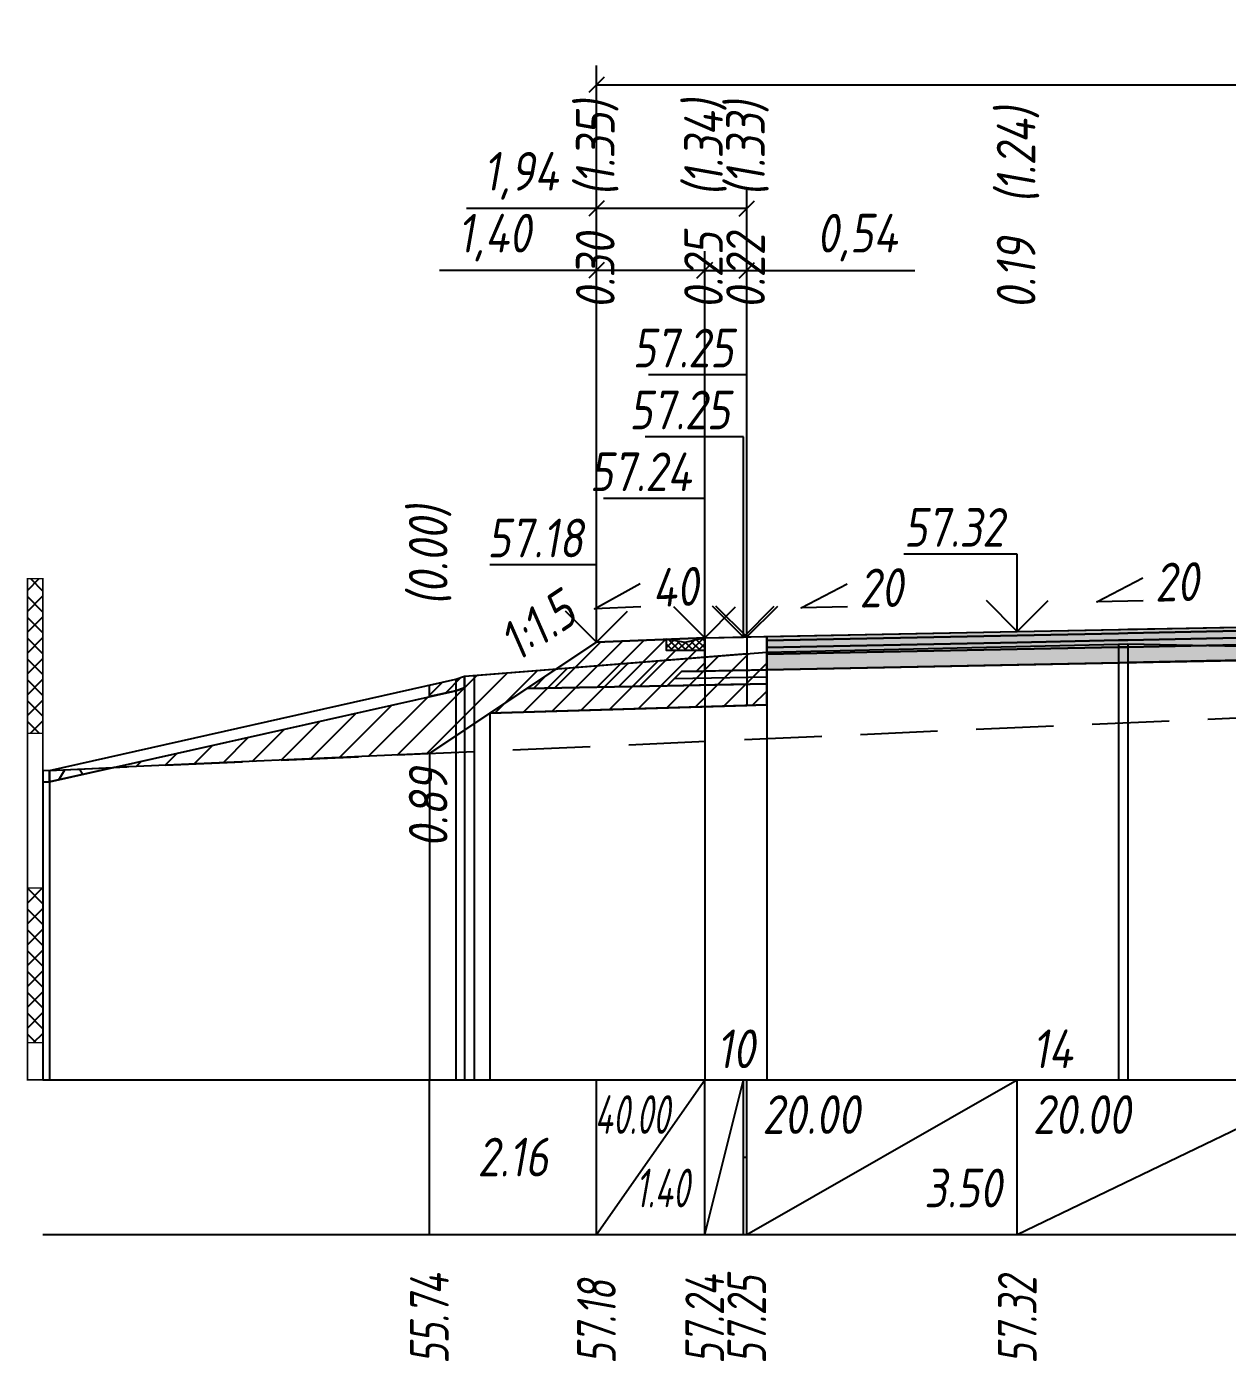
# Model space of a CAD drawing. Extents: x -717 to 1451, y -133302 to 233.
# Drawn here: x 78.9 to 156.6, y -67825.2 to -67738.9 of the extents above; entities that cross this region are included whole.
import ezdxf
from ezdxf.enums import TextEntityAlignment as Align

# ---------------------------------------------------------------- set-up
doc = ezdxf.new("R2010")
doc.units = 0
doc.linetypes.add('штриховая', pattern=[0.75, 0.5, -0.25])
for name, color, linetype in [('Интерполированный поперечник', 2, 'Continuous'), ('Код_514', 1, 'Continuous'), ('Контур_0', 7, 'Continuous'), ('Контур_2521', 7, 'Continuous'), ('Контур_2564', 7, 'Continuous'), ('Контур_2660', 7, 'Continuous'), ('Контур_2665', 7, 'Continuous'), ('Контур_400', 7, 'Continuous'), ('Контур_508', 7, 'Continuous'), ('Контур_512', 7, 'Continuous'), ('Контур_513', 7, 'Continuous'), ('Контур_818', 7, 'Continuous'), ('Красный поперечник', 1, 'Continuous'), ('Линейка абсолютных высот', 7, 'Continuous'), ('Объём_2501', 7, 'Continuous'), ('Объём_2564', 7, 'Continuous'), ('Объём_2650', 7, 'Continuous'), ('Объём_2660', 7, 'Continuous'), ('Объём_2661', 7, 'Continuous'), ('Объём_2665', 7, 'Continuous'), ('Объём_2666', 7, 'Continuous'), ('Объём_2667', 7, 'Continuous'), ('Объём_2668', 7, 'Continuous'), ('Объём_2669', 7, 'Continuous'), ('Объём_2675', 7, 'Continuous'), ('Объём_2753', 7, 'Continuous'), ('Откосы', 7, 'Continuous'), ('Отметки покрытия', 7, 'Continuous'), ('Рабочие отметки', 7, 'Continuous'), ('Рабочие отметки доп.', 7, 'Continuous'), ('Слои выравнивания', 7, 'Continuous'), ('Таблица', 7, 'Continuous'), ('Уклоны проезжей части', 7, 'Continuous'), ('Черный поперечник', 3, 'Continuous')]:
    doc.layers.add(name, color=color, linetype=linetype)
for name, color, linetype, true_color in [('Контур_2540', 2, 'Continuous', 0xffff00), ('Контур_2560', 2, 'Continuous', 0xffff00), ('Контур_2561', 7, 'Continuous', 0xff8040), ('Контур_2562', 3, 'Continuous', 0x00ff00), ('Контур_2563', 7, 'Continuous', 0xff8000), ('Контур_2570', 7, 'Continuous', 0x80ff00), ('Контур_2725', 7, 'Continuous', 0x323232), ('Контур_2736', 4, 'Continuous', 0x00ffff), ('Контур_2737', 4, 'Continuous', 0x00ffff), ('Контур_2738', 4, 'Continuous', 0x00ffff), ('Контур_2739', 4, 'Continuous', 0x00ffff), ('Контур_2741', 4, 'Continuous', 0x00ffff), ('Контур_2742', 4, 'Continuous', 0x00ffff), ('Контур_2743', 4, 'Continuous', 0x00ffff), ('Контур_2744', 7, 'Continuous', 0xa4ffff), ('Контур_2745', 7, 'Continuous', 0xa4ffff), ('Контур_2747', 4, 'Continuous', 0x00ffff), ('Контур_2748', 4, 'Continuous', 0x00ffff), ('Контур_2749', 4, 'Continuous', 0x00ffff), ('Контур_2750', 4, 'Continuous', 0x00ffff), ('Контур_2751', 4, 'Continuous', 0x00ffff), ('Контур_2752', 4, 'Continuous', 0x00ffff), ('Контур_2760', 7, 'Continuous', 0x323232), ('Контур_2761', 7, 'Continuous', 0x323232), ('Контур_2762', 7, 'Continuous', 0x323232), ('Контур_2763', 7, 'Continuous', 0x323232), ('Контур_402', 7, 'Continuous', 0xff6464), ('Контур_703', 4, 'Continuous', 0x00ffff), ('Контур_705', 4, 'Continuous', 0x00ffff), ('Контур_707', 4, 'Continuous', 0x00ffff), ('Контур_720', 131, 'Continuous', 0xaaffff), ('Объём_2500', 7, 'Continuous', 0xc0c0c0), ('Объём_2520', 7, 'Continuous', 0x80ffff), ('Объём_2540', 2, 'Continuous', 0xffff00), ('Объём_2560', 2, 'Continuous', 0xffff00), ('Объём_2561', 7, 'Continuous', 0xff8040), ('Объём_2562', 3, 'Continuous', 0x00ff00), ('Объём_2563', 7, 'Continuous', 0xff8000), ('Объём_2570', 7, 'Continuous', 0x80ff00), ('Объём_2600', 7, 'Continuous', 0x808000), ('Объём_2746', 2, 'Continuous', 0xffff00)]:
    doc.layers.add(name, color=color, linetype=linetype, true_color=true_color)
doc.styles.get("Standard").update_dxf_attribs({"font": 'txt', "height": 2.5})
doc.styles.add('М', font='romand.shx', dxfattribs={"width": 0.8, "oblique": 10, "height": 2.5})
doc.dimstyles.new('ISO-25', dxfattribs={"dimtxt": 2.5, "dimasz": 2.5, "dimexe": 1.25, "dimexo": 0.625, "dimtad": 1, "dimtxsty": 'Standard', "dimcen": 2.5, "dimadec": 0, "dimazin": 0, "dimtfac": 1, "dimtmove": 0, "dimatfit": 3, "dimfxl": 1, "dimarcsym": 0})
pattern_1 = [(45.0000013, (0, 0), (-0.67351924, 0.673519211), []), (135.0000003, (0, 0), (-0.673519222, -0.67351923), [])]

# ---------------------------------------------------------------- blocks, each defined once
blk = doc.blocks.new('_Oblique')
at = {"color": 0, "linetype": 'ByBlock', "lineweight": -2}
blk.add_line((-0.5, -0.5), (0.5, 0.5), dxfattribs=at)
blk = doc.blocks.new('*D1636')
at = {"color": 0, "lineweight": -2, "transparency": 16777216}
for p, q in [((115.808, -67778.143), (115.808, -67753.418)), ((122.808, -67777.863), (122.808, -67753.418)), ((115.808, -67754.668), (105.663, -67754.668)), ((122.808, -67754.668), (115.808, -67754.668))]:
    blk.add_line(p, q, dxfattribs=at)
at = {"layer": 'Defpoints', "color": 0, "transparency": 16777216}
for p in [(122.808, -67754.668), (115.808, -67778.768), (122.808, -67778.488)]:
    blk.add_point(p, dxfattribs=at)
at = {"color": 0, "lineweight": -2, "transparency": 16777216, "rotation": 180}
blk.add_blockref('_Oblique', (115.808, -67754.668), dxfattribs=at)
at = {"color": 0, "lineweight": -2, "transparency": 16777216}
blk.add_blockref('_Oblique', (122.808, -67754.668), dxfattribs=at)
at = {"color": 0, "transparency": 16777216, "insert": (109.203, -67752.555), "char_height": 2.5, "width": 8.75, "attachment_point": 5, "style": 'М'}
blk.add_mtext('1,40', dxfattribs=at)
blk = doc.blocks.new('*D1638')
at = {"color": 0, "lineweight": -2, "transparency": 16777216}
for p, q in [((122.808, -67777.863), (122.808, -67753.418)), ((125.528, -67777.808), (125.528, -67753.418)), ((122.808, -67754.668), (125.528, -67754.668)), ((125.528, -67754.668), (136.41, -67754.668))]:
    blk.add_line(p, q, dxfattribs=at)
at = {"layer": 'Defpoints', "color": 0, "transparency": 16777216}
for p in [(125.528, -67754.668), (122.808, -67778.488), (125.528, -67778.433)]:
    blk.add_point(p, dxfattribs=at)
at = {"color": 0, "lineweight": -2, "transparency": 16777216, "rotation": 180}
blk.add_blockref('_Oblique', (122.808, -67754.668), dxfattribs=at)
at = {"color": 0, "lineweight": -2, "transparency": 16777216}
blk.add_blockref('_Oblique', (125.528, -67754.668), dxfattribs=at)
at = {"color": 0, "transparency": 16777216, "insert": (132.669, -67752.555), "char_height": 2.5, "width": 9.58333, "attachment_point": 5, "style": 'М'}
blk.add_mtext('0,54', dxfattribs=at)
blk = doc.blocks.new('*D1641')
at = {"color": 0, "lineweight": -2, "transparency": 16777216}
for p, q in [((115.808, -67778.143), (115.808, -67749.418)), ((125.528, -67777.808), (125.528, -67749.418)), ((115.808, -67750.668), (107.406, -67750.668)), ((125.528, -67750.668), (115.808, -67750.668))]:
    blk.add_line(p, q, dxfattribs=at)
at = {"layer": 'Defpoints', "color": 0, "transparency": 16777216}
for p in [(125.528, -67750.668), (115.808, -67778.768), (125.528, -67778.433)]:
    blk.add_point(p, dxfattribs=at)
at = {"color": 0, "lineweight": -2, "transparency": 16777216, "rotation": 180}
blk.add_blockref('_Oblique', (115.808, -67750.668), dxfattribs=at)
at = {"color": 0, "lineweight": -2, "transparency": 16777216}
blk.add_blockref('_Oblique', (125.528, -67750.668), dxfattribs=at)
at = {"color": 0, "transparency": 16777216, "insert": (110.926, -67748.555), "char_height": 2.5, "width": 9.16667, "attachment_point": 5, "style": 'М'}
blk.add_mtext('1,94', dxfattribs=at)
blk = doc.blocks.new('*D1642')
at = {"color": 0, "lineweight": -2, "transparency": 16777216}
for p, q in [((115.808, -67778.143), (115.808, -67741.418)), ((229.028, -67778.488), (229.028, -67741.418)), ((115.808, -67742.668), (229.028, -67742.668))]:
    blk.add_line(p, q, dxfattribs=at)
at = {"layer": 'Defpoints', "color": 0, "transparency": 16777216}
for p in [(229.028, -67742.668), (115.808, -67778.768), (229.028, -67779.113)]:
    blk.add_point(p, dxfattribs=at)
at = {"color": 0, "lineweight": -2, "transparency": 16777216, "rotation": 180}
blk.add_blockref('_Oblique', (115.808, -67742.668), dxfattribs=at)
at = {"color": 0, "lineweight": -2, "transparency": 16777216}
blk.add_blockref('_Oblique', (229.028, -67742.668), dxfattribs=at)
at = {"color": 0, "transparency": 16777216, "insert": (172.418, -67740.555), "char_height": 2.5, "width": 12.5, "attachment_point": 5, "style": 'М'}
blk.add_mtext('22,64', dxfattribs=at)

msp = doc.modelspace()

# ---------------------------------------------------------------- hatches: boundary and pattern name
h = msp.add_hatch()
h.set_pattern_fill('ANSI37', color=256, scale=0.1)
h.set_pattern_definition([(45, (121.55807, -67778.72516), (-0.22451, 0.22451), []), (135, (121.55807, -67778.72516), (-0.22451, -0.22451), [])])
h.paths.add_polyline_path([(120.308, -67778.525), (120.308, -67779.228), (122.808, -67779.228), (122.808, -67778.425), (121.551, -67778.725)])
at = {"layer": 'Линейка абсолютных высот'}
h = msp.add_hatch(dxfattribs=at)
h.set_pattern_fill('ANSI37', scale=0.3, style=0)
h.set_pattern_definition(pattern_1)
h.paths.add_polyline_path([(80, -67784.603), (80, -67774.603), (79, -67774.603), (79, -67784.603)])
h = msp.add_hatch(dxfattribs=at)
h.set_pattern_fill('ANSI37', scale=0.3, style=0)
h.set_pattern_definition(pattern_1)
h.paths.add_polyline_path([(80, -67804.603), (80, -67794.603), (79, -67794.603), (79, -67804.603)])
at = {"layer": 'Объём_2563'}
h = msp.add_hatch(dxfattribs=at)
h.set_pattern_fill('ANSI31', color=256, scale=0.3)
h.paths.add_polyline_path([(115.808, -67778.705), (120.308, -67778.525), (120.308, -67779.228), (122.808, -67779.228), (122.808, -67780.575), (121.308, -67780.605), (120.39, -67781.524), (111.308, -67781.705)])
at = {"layer": 'Объём_2570'}
h = msp.add_hatch(dxfattribs=at)
h.set_pattern_fill('ANSI31', color=256, scale=0.2)
h.paths.add_polyline_path([(107.277, -67781.66), (106.704, -67781.848), (105, -67782.231), (105, -67781.481), (106.704, -67781.098), (107.277, -67780.91)])
at = {"layer": 'Объём_2600'}
h = msp.add_hatch(dxfattribs=at)
h.set_pattern_fill('ANSI31', color=6, scale=0.4)
h.paths.add_polyline_path([(108.913, -67783.302), (105, -67785.911), (84.593, -67786.816), (106.704, -67781.848), (107.277, -67781.66), (107.277, -67780.91), (126.827, -67779.348), (126.827, -67782.764)])
h = msp.add_hatch(dxfattribs=at)
h.set_pattern_fill('HONEY', color=5, scale=0.3)
h.paths.add_polyline_path([(80.433, -67787.75), (80.433, -67787), (84.593, -67786.816)])
at = {"layer": 'Слои выравнивания'}
for color, points in [(2, [(126.827, -67778.345), (143.028, -67778.021), (149.584, -67777.89), (150.169, -67777.878), (155.267, -67777.776), (163.778, -67777.606), (163.778, -67777.856), (155.267, -67778.026), (150.169, -67778.128), (149.584, -67778.14), (143.028, -67778.271), (126.827, -67778.595)]), (3, [(126.827, -67778.595), (143.028, -67778.271), (149.584, -67778.14), (150.169, -67778.128), (155.267, -67778.026), (163.778, -67777.856), (163.778, -67778.306), (155.267, -67778.476), (150.169, -67778.578), (149.584, -67778.59), (143.028, -67778.721), (126.827, -67779.045)]), (4, [(126.827, -67779.045), (143.028, -67778.721), (149.584, -67778.59), (150.169, -67778.578), (155.267, -67778.476), (163.778, -67778.306), (163.778, -67778.756), (155.267, -67778.926), (150.169, -67779.028), (149.584, -67779.04), (143.028, -67779.171), (126.827, -67779.495)]), (5, [(126.827, -67779.495), (143.028, -67779.171), (149.584, -67779.04), (150.169, -67779.028), (155.267, -67778.926), (163.778, -67778.756), (163.778, -67779.756), (155.267, -67779.926), (150.169, -67780.028), (149.584, -67780.04), (143.028, -67780.171), (126.827, -67780.495)])]:
    msp.add_hatch(color=color, dxfattribs=at).paths.add_polyline_path(points)

# ---------------------------------------------------------------- linework, layer by layer
msp.add_lwpolyline([(120.308, -67778.525), (120.308, -67779.228), (122.808, -67779.228), (122.808, -67778.425), (121.551, -67778.725), (120.308, -67778.525)])
at = {"layer": 'Интерполированный поперечник', "linetype": 'штриховая', "ltscale": 10, "flags": 128}
msp.add_lwpolyline([(80.433, -67787), (224.63, -67780.605)], dxfattribs=at)
at = {"layer": 'Код_514'}
for p, q in [((105, -67817), (105, -67807)), ((115.808, -67817), (115.808, -67807)), ((115.808, -67817), (122.808, -67807)), ((122.808, -67817), (122.808, -67807)), ((122.808, -67817), (125.308, -67807)), ((125.308, -67817), (125.308, -67807)), ((125.528, -67817), (125.528, -67807)), ((125.528, -67817), (143.028, -67807)), ((143.028, -67817), (143.028, -67807)), ((143.028, -67817), (163.778, -67807)), ((125.308, -67812), (125.528, -67812))]:
    msp.add_line(p, q, dxfattribs=at)
at = {"layer": 'Контур_0', "flags": 128}
for points in [[(122.808, -67778.425), (126.827, -67778.345), (126.827, -67780.495), (122.808, -67780.575), (122.808, -67778.425), (122.808, -67778.425)], [(115.808, -67778.705), (105, -67785.911), (105, -67785.911), (105, -67785.911), (105, -67785.911), (105, -67785.911), (105, -67785.911), (105, -67785.911), (105, -67785.911), (105, -67785.911), (105, -67785.911), (105, -67785.911), (105, -67785.911), (105, -67785.911), (105, -67785.911), (105, -67785.911)], [(115.808, -67778.705), (105, -67785.911), (105, -67785.911), (105, -67785.911), (105, -67785.911), (105, -67785.911), (105, -67785.911), (105, -67785.911), (105, -67785.911), (105, -67785.911), (105, -67785.911), (105, -67785.911), (105, -67785.911), (105, -67785.911), (105, -67785.911), (105, -67785.911), (105, -67785.911), (105, -67785.911), (105, -67785.911), (105, -67785.911), (105, -67785.911), (105, -67785.911), (105, -67785.911), (105, -67785.911), (105, -67785.911), (105, -67785.911), (105, -67785.911), (105, -67785.911), (105, -67785.911), (105, -67785.911)], [(111.308, -67781.705), (120.39, -67781.524), (121.308, -67780.605), (122.808, -67780.575)], [(121.308, -67780.605), (126.827, -67780.495), (126.827, -67781.395), (120.39, -67781.524), (121.308, -67780.605), (121.308, -67780.605)]]:
    msp.add_lwpolyline(points, dxfattribs=at)
at = {"layer": 'Контур_2521', "color": 250, "flags": 128}
msp.add_lwpolyline([(120.849, -67781.064), (126.827, -67780.945)], dxfattribs=at)
at = {"layer": 'Контур_2540', "flags": 128}
msp.add_lwpolyline([(120.39, -67781.524), (126.827, -67781.395), (126.827, -67782.764), (108.913, -67783.302), (111.308, -67781.705), (120.39, -67781.524), (120.39, -67781.524)], dxfattribs=at)
at = {"layer": 'Контур_2560', "flags": 128}
msp.add_lwpolyline([(115.808, -67778.705), (115.808, -67778.705), (115.808, -67778.705), (122.808, -67778.425)], dxfattribs=at)
at = {"layer": 'Контур_2561', "flags": 128}
msp.add_lwpolyline([(122.808, -67778.425), (122.808, -67778.425), (115.808, -67778.705), (115.808, -67778.705), (122.808, -67778.425)], dxfattribs=at)
at = {"layer": 'Контур_2562', "flags": 128}
msp.add_lwpolyline([(115.808, -67778.705), (115.808, -67778.705), (115.808, -67778.705), (115.808, -67778.705), (115.808, -67778.705)], dxfattribs=at)
at = {"layer": 'Контур_2563', "flags": 128}
msp.add_lwpolyline([(115.808, -67778.705), (122.808, -67778.425), (122.808, -67780.575), (121.308, -67780.605), (120.39, -67781.524), (111.308, -67781.705), (115.808, -67778.705), (115.808, -67778.705)], dxfattribs=at)
at = {"layer": 'Контур_2564', "flags": 128}
msp.add_lwpolyline([(115.808, -67778.705), (122.808, -67778.425)], dxfattribs=at)
at = {"layer": 'Контур_2570', "flags": 128}
msp.add_lwpolyline([(80, -67787.729), (80.433, -67787.75), (80.433, -67787.75), (106.704, -67781.848), (107.277, -67781.66), (107.277, -67780.91), (107.888, -67780.862), (126.827, -67779.348), (149.584, -67778.831), (150.169, -67778.819), (163.778, -67779.104), (172.394, -67779.285), (172.487, -67779.286), (195.836, -67780.434), (196.075, -67780.448), (196.075, -67781.198), (196.233, -67781.225), (200.893, -67781.773), (205.763, -67781.604), (212.031, -67781.474), (228.469, -67781.319), (242.13, -67781.359), (257.213, -67781.498), (266.602, -67781.327)], dxfattribs=at)
at = {"layer": 'Контур_2660', "flags": 128}
msp.add_lwpolyline([(108.913, -67783.302), (126.827, -67782.764)], dxfattribs=at)
at = {"layer": 'Контур_2665', "flags": 128}
msp.add_lwpolyline([(115.808, -67778.705), (115.808, -67778.705)], dxfattribs=at)
at = {"layer": 'Контур_2725', "flags": 128}
msp.add_lwpolyline([(126.827, -67780.495), (143.028, -67780.171), (149.584, -67780.04), (150.169, -67780.028), (155.267, -67779.926), (163.778, -67779.756), (172.394, -67779.928), (172.487, -67779.93)], dxfattribs=at)
at = {"layer": 'Контур_2736', "flags": 128}
msp.add_lwpolyline([(115.808, -67778.705), (105, -67785.911)], dxfattribs=at)
at = {"layer": 'Контур_2737', "flags": 128}
msp.add_lwpolyline([(105, -67785.911), (105, -67785.911)], dxfattribs=at)
at = {"layer": 'Контур_2738', "flags": 128}
msp.add_lwpolyline([(105, -67785.911), (105, -67785.911)], dxfattribs=at)
at = {"layer": 'Контур_2739', "flags": 128}
msp.add_lwpolyline([(105, -67785.911), (105, -67785.911)], dxfattribs=at)
at = {"layer": 'Контур_2741', "flags": 128}
msp.add_lwpolyline([(105, -67785.911), (105, -67785.911)], dxfattribs=at)
at = {"layer": 'Контур_2742', "flags": 128}
msp.add_lwpolyline([(105, -67785.911), (105, -67785.911)], dxfattribs=at)
at = {"layer": 'Контур_2743', "flags": 128}
msp.add_lwpolyline([(105, -67785.911), (105, -67785.911)], dxfattribs=at)
at = {"layer": 'Контур_2744', "flags": 128}
msp.add_lwpolyline([(105, -67785.911), (105, -67785.911)], dxfattribs=at)
msp.add_lwpolyline([(105, -67785.911), (105, -67785.911)], dxfattribs=at)
msp.add_lwpolyline([(105, -67785.911), (105, -67785.911)], dxfattribs=at)
msp.add_lwpolyline([(105, -67785.911), (105, -67785.911)], dxfattribs=at)
msp.add_lwpolyline([(105, -67785.911), (105, -67785.911)], dxfattribs=at)
msp.add_lwpolyline([(105, -67785.911), (105, -67785.911)], dxfattribs=at)
at = {"layer": 'Контур_2745', "flags": 128}
msp.add_lwpolyline([(105, -67785.911), (105, -67785.911)], dxfattribs=at)
msp.add_lwpolyline([(105, -67785.911), (105, -67785.911)], dxfattribs=at)
msp.add_lwpolyline([(105, -67785.911), (105, -67785.911)], dxfattribs=at)
msp.add_lwpolyline([(105, -67785.911), (105, -67785.911)], dxfattribs=at)
msp.add_lwpolyline([(105, -67785.911), (105, -67785.911)], dxfattribs=at)
msp.add_lwpolyline([(105, -67785.911), (105, -67785.911)], dxfattribs=at)
at = {"layer": 'Контур_2747', "flags": 128}
msp.add_lwpolyline([(105, -67785.911), (105, -67785.911)], dxfattribs=at)
at = {"layer": 'Контур_2748', "flags": 128}
msp.add_lwpolyline([(105, -67785.911), (105, -67785.911)], dxfattribs=at)
at = {"layer": 'Контур_2749', "flags": 128}
msp.add_lwpolyline([(105, -67785.911), (105, -67785.911)], dxfattribs=at)
at = {"layer": 'Контур_2750', "flags": 128}
msp.add_lwpolyline([(105, -67785.911), (105, -67785.911)], dxfattribs=at)
at = {"layer": 'Контур_2751', "flags": 128}
msp.add_lwpolyline([(105, -67785.911), (105, -67785.911)], dxfattribs=at)
at = {"layer": 'Контур_2752', "flags": 128}
msp.add_lwpolyline([(105, -67785.911), (105, -67785.911)], dxfattribs=at)
at = {"layer": 'Контур_2760', "flags": 128}
msp.add_lwpolyline([(126.827, -67778.345), (143.028, -67778.021), (149.584, -67777.89), (150.169, -67777.878), (155.267, -67777.776), (163.778, -67777.606), (172.394, -67777.778), (172.487, -67777.78)], dxfattribs=at)
at = {"layer": 'Контур_2761', "flags": 128}
msp.add_lwpolyline([(126.827, -67778.595), (143.028, -67778.271), (149.584, -67778.14), (150.169, -67778.128), (155.267, -67778.026), (163.778, -67777.856), (172.394, -67778.028), (172.487, -67778.03)], dxfattribs=at)
at = {"layer": 'Контур_2762', "flags": 128}
msp.add_lwpolyline([(126.827, -67779.045), (143.028, -67778.721), (149.584, -67778.59), (150.169, -67778.578), (155.267, -67778.476), (163.778, -67778.306), (172.394, -67778.478), (172.487, -67778.48)], dxfattribs=at)
at = {"layer": 'Контур_2763', "flags": 128}
msp.add_lwpolyline([(126.827, -67779.495), (143.028, -67779.171), (149.584, -67779.04), (150.169, -67779.028), (155.267, -67778.926), (163.778, -67778.756), (172.394, -67778.928), (172.487, -67778.93)], dxfattribs=at)
at = {"layer": 'Контур_400', "flags": 128}
msp.add_lwpolyline([(122.808, -67778.425), (125.308, -67778.375), (125.308, -67778.375), (125.528, -67778.371), (125.528, -67778.371), (125.528, -67778.371), (125.528, -67778.371), (143.028, -67778.021), (163.778, -67777.606)], dxfattribs=at)
at = {"layer": 'Контур_402', "flags": 128}
msp.add_lwpolyline([(108.913, -67783.302), (126.827, -67782.764), (126.827, -67780.495), (163.778, -67779.756), (172.487, -67779.93), (172.487, -67781.917), (236.195, -67783.828)], dxfattribs=at)
at = {"layer": 'Контур_508', "flags": 128}
msp.add_lwpolyline([(105, -67785.911), (108.913, -67783.302), (126.827, -67782.764), (126.827, -67780.495), (163.778, -67779.756), (172.487, -67779.93), (172.487, -67781.917), (236.195, -67783.828), (236.195, -67783.353), (237.482, -67783.353), (241.602, -67780.607)], dxfattribs=at)
at = {"layer": 'Контур_512', "flags": 128}
msp.add_lwpolyline([(105, -67785.911), (108.913, -67783.302), (126.827, -67782.764)], dxfattribs=at)
at = {"layer": 'Контур_513', "flags": 128}
msp.add_lwpolyline([(105, -67785.911), (108.913, -67783.302), (126.827, -67782.764), (126.827, -67780.495), (163.778, -67779.756), (172.487, -67779.93), (172.487, -67781.917), (236.195, -67783.828), (236.195, -67783.353), (237.482, -67783.353), (241.602, -67780.607)], dxfattribs=at)
at = {"layer": 'Контур_703', "flags": 128}
for points in [[(115.808, -67778.705), (105, -67785.911)], [(105, -67785.911), (105, -67785.911)]]:
    msp.add_lwpolyline(points, dxfattribs=at)
at = {"layer": 'Контур_705', "flags": 128}
msp.add_lwpolyline([(105, -67785.911), (105, -67785.911)], dxfattribs=at)
at = {"layer": 'Контур_707', "flags": 128}
msp.add_lwpolyline([(105, -67785.911), (105, -67785.911)], dxfattribs=at)
at = {"layer": 'Контур_720', "flags": 128}
msp.add_lwpolyline([(105, -67785.911), (105, -67785.911)], dxfattribs=at)
at = {"layer": 'Контур_818', "flags": 128}
msp.add_lwpolyline([(105, -67782.231), (106.704, -67781.848), (107.277, -67781.66), (107.277, -67780.91), (107.888, -67780.862), (126.827, -67779.348), (149.584, -67778.831), (150.169, -67778.819), (163.778, -67779.104), (172.394, -67779.285), (172.487, -67779.286), (195.836, -67780.434), (196.075, -67780.448), (196.075, -67781.198), (196.233, -67781.225), (200.893, -67781.773), (205.763, -67781.604), (212.031, -67781.474), (228.469, -67781.319), (241.602, -67781.357)], dxfattribs=at)
at = {"layer": 'Красный поперечник'}
for p, q in [((125.528, -67778.371), (143.028, -67778.021)), ((143.028, -67778.021), (163.778, -67777.606)), ((105, -67785.911), (115.808, -67778.705)), ((115.808, -67778.705), (122.808, -67778.425)), ((122.808, -67778.425), (125.308, -67778.375)), ((125.308, -67778.375), (125.528, -67778.371)), ((108.913, -67783.302), (108.913, -67807)), ((126.827, -67782.764), (126.827, -67807)), ((105, -67785.911), (105, -67807))]:
    msp.add_line(p, q, dxfattribs=at)
at = {"layer": 'Линейка абсолютных высот', "color": 7, "const_width": 0.1, "flags": 128}
for points in [[(80, -67784.603), (80, -67774.603), (79, -67774.603), (79, -67784.603), (80, -67784.603)], [(80, -67794.603), (80, -67784.603), (79, -67784.603), (79, -67794.603), (80, -67794.603)], [(80, -67804.603), (80, -67794.603), (79, -67794.603), (79, -67804.603), (80, -67804.603)], [(80, -67807), (80, -67804.603), (79, -67804.603), (79, -67807), (80, -67807)]]:
    msp.add_lwpolyline(points, dxfattribs=at)
at = {"layer": 'Объём_2500', "flags": 128}
for points in [[(122.808, -67778.425), (126.827, -67778.345), (126.827, -67780.495), (122.808, -67780.575), (122.808, -67778.425), (122.808, -67778.425)], [(125.528, -67780.521), (122.808, -67780.575), (122.808, -67778.425), (122.808, -67778.425), (122.808, -67778.425), (125.528, -67778.371), (125.528, -67780.521)]]:
    msp.add_lwpolyline(points, dxfattribs=at)
at = {"layer": 'Объём_2501', "flags": 128}
for points in [[(122.808, -67778.425), (125.308, -67778.375), (125.308, -67778.375), (125.528, -67778.371), (125.528, -67778.371), (125.528, -67778.371), (125.528, -67778.371), (143.028, -67778.021), (163.778, -67777.606)], [(122.808, -67778.425), (125.308, -67778.375), (125.308, -67778.375), (125.528, -67778.371)]]:
    msp.add_lwpolyline(points, dxfattribs=at)
at = {"layer": 'Объём_2520', "color": 250, "flags": 128}
for points in [[(121.308, -67780.605), (126.827, -67780.495), (126.827, -67781.395), (120.39, -67781.524), (121.308, -67780.605), (121.308, -67780.605)], [(125.528, -67781.421), (120.39, -67781.524), (121.308, -67780.605), (121.308, -67780.605), (121.308, -67780.605), (125.528, -67780.521), (125.528, -67781.421)]]:
    msp.add_lwpolyline(points, dxfattribs=at)
at = {"layer": 'Объём_2540', "flags": 128}
for points in [[(120.39, -67781.524), (126.827, -67781.395), (126.827, -67782.764), (108.913, -67783.302), (111.308, -67781.705), (120.39, -67781.524), (120.39, -67781.524)], [(125.528, -67782.803), (108.913, -67783.302), (111.308, -67781.705), (120.39, -67781.524), (120.39, -67781.524), (120.39, -67781.524), (125.528, -67781.421), (125.528, -67782.803)]]:
    msp.add_lwpolyline(points, dxfattribs=at)
at = {"layer": 'Объём_2560', "flags": 128}
msp.add_lwpolyline([(115.808, -67778.705), (115.808, -67778.705), (115.808, -67778.705), (122.808, -67778.425)], dxfattribs=at)
msp.add_lwpolyline([(115.808, -67778.705), (115.808, -67778.705), (115.808, -67778.705), (122.808, -67778.425)], dxfattribs=at)
at = {"layer": 'Объём_2561', "flags": 128}
msp.add_lwpolyline([(122.808, -67778.425), (122.808, -67778.425), (115.808, -67778.705), (115.808, -67778.705), (122.808, -67778.425)], dxfattribs=at)
msp.add_lwpolyline([(122.808, -67778.425), (122.808, -67778.425), (115.808, -67778.705), (115.808, -67778.705), (122.808, -67778.425)], dxfattribs=at)
at = {"layer": 'Объём_2562', "flags": 128}
msp.add_lwpolyline([(115.808, -67778.705), (115.808, -67778.705), (115.808, -67778.705), (115.808, -67778.705), (115.808, -67778.705)], dxfattribs=at)
msp.add_lwpolyline([(115.808, -67778.705), (115.808, -67778.705), (115.808, -67778.705), (115.808, -67778.705), (115.808, -67778.705)], dxfattribs=at)
at = {"layer": 'Объём_2563', "color": 250, "flags": 128}
for points in [[(115.808, -67778.705), (122.808, -67778.425), (122.808, -67780.575), (121.308, -67780.605), (120.39, -67781.524), (111.308, -67781.705), (115.808, -67778.705), (115.808, -67778.705)], [(115.808, -67778.705), (120.308, -67778.525), (120.308, -67779.228), (122.808, -67779.228), (122.808, -67780.575), (121.308, -67780.605), (120.39, -67781.524), (111.308, -67781.705), (115.808, -67778.705), (115.808, -67778.705)]]:
    msp.add_lwpolyline(points, dxfattribs=at)
at = {"layer": 'Объём_2564', "flags": 128}
msp.add_lwpolyline([(115.808, -67778.705), (122.808, -67778.425)], dxfattribs=at)
msp.add_lwpolyline([(115.808, -67778.705), (122.808, -67778.425)], dxfattribs=at)
at = {"layer": 'Объём_2570', "flags": 128}
msp.add_lwpolyline([(107.277, -67781.66), (106.704, -67781.848), (105, -67782.231), (105, -67781.481), (106.704, -67781.098), (107.277, -67780.91), (107.277, -67781.66), (107.277, -67781.66)], dxfattribs=at)
msp.add_lwpolyline([(107.277, -67781.66), (106.704, -67781.848), (105, -67782.231), (105, -67781.481), (106.704, -67781.098), (107.277, -67780.91), (107.277, -67781.66), (107.277, -67781.66)], dxfattribs=at)
at = {"layer": 'Объём_2600', "color": 5, "flags": 128}
msp.add_lwpolyline([(80.433, -67787.75), (80.433, -67787), (84.593, -67786.816), (80.433, -67787.75), (80.433, -67787.75)], dxfattribs=at)
msp.add_lwpolyline([(80.433, -67787.75), (80.433, -67787), (84.593, -67786.816), (80.433, -67787.75), (80.433, -67787.75)], dxfattribs=at)
at = {"layer": 'Объём_2650', "color": 6, "flags": 128}
msp.add_lwpolyline([(108.913, -67783.302), (105, -67785.911), (84.593, -67786.816), (106.704, -67781.848), (107.277, -67781.66), (107.277, -67780.91), (126.827, -67779.348), (126.827, -67782.764), (108.913, -67783.302), (108.913, -67783.302)], dxfattribs=at)
at = {"layer": 'Объём_2660', "flags": 128}
for points in [[(108.913, -67783.302), (126.827, -67782.764)], [(108.913, -67783.302), (125.528, -67782.803)]]:
    msp.add_lwpolyline(points, dxfattribs=at)
at = {"layer": 'Объём_2661', "flags": 128}
msp.add_lwpolyline([(115.808, -67778.705), (105, -67785.911)], dxfattribs=at)
msp.add_lwpolyline([(115.808, -67778.705), (105, -67785.911)], dxfattribs=at)
at = {"layer": 'Объём_2665', "flags": 128}
msp.add_lwpolyline([(115.808, -67778.705), (115.808, -67778.705)], dxfattribs=at)
msp.add_lwpolyline([(115.808, -67778.705), (115.808, -67778.705)], dxfattribs=at)
at = {"layer": 'Объём_2666', "flags": 128}
msp.add_lwpolyline([(115.808, -67778.705), (105, -67785.911)], dxfattribs=at)
msp.add_lwpolyline([(115.808, -67778.705), (105, -67785.911)], dxfattribs=at)
at = {"layer": 'Объём_2667', "flags": 128}
msp.add_lwpolyline([(105, -67785.911), (105, -67785.911)], dxfattribs=at)
msp.add_lwpolyline([(105, -67785.911), (105, -67785.911)], dxfattribs=at)
msp.add_lwpolyline([(105, -67785.911), (105, -67785.911)], dxfattribs=at)
msp.add_lwpolyline([(105, -67785.911), (105, -67785.911)], dxfattribs=at)
at = {"layer": 'Объём_2668', "flags": 128}
msp.add_lwpolyline([(105, -67785.911), (105, -67785.911)], dxfattribs=at)
msp.add_lwpolyline([(105, -67785.911), (105, -67785.911)], dxfattribs=at)
msp.add_lwpolyline([(105, -67785.911), (105, -67785.911)], dxfattribs=at)
msp.add_lwpolyline([(105, -67785.911), (105, -67785.911)], dxfattribs=at)
at = {"layer": 'Объём_2669', "flags": 128}
msp.add_lwpolyline([(105, -67785.911), (105, -67785.911)], dxfattribs=at)
msp.add_lwpolyline([(105, -67785.911), (105, -67785.911)], dxfattribs=at)
msp.add_lwpolyline([(105, -67785.911), (105, -67785.911)], dxfattribs=at)
msp.add_lwpolyline([(105, -67785.911), (105, -67785.911)], dxfattribs=at)
at = {"layer": 'Объём_2675', "flags": 128}
msp.add_lwpolyline([(105, -67785.911), (105, -67785.911)], dxfattribs=at)
msp.add_lwpolyline([(105, -67785.911), (105, -67785.911)], dxfattribs=at)
msp.add_lwpolyline([(105, -67785.911), (105, -67785.911)], dxfattribs=at)
msp.add_lwpolyline([(105, -67785.911), (105, -67785.911)], dxfattribs=at)
msp.add_lwpolyline([(105, -67785.911), (105, -67785.911)], dxfattribs=at)
msp.add_lwpolyline([(105, -67785.911), (105, -67785.911)], dxfattribs=at)
msp.add_lwpolyline([(105, -67785.911), (105, -67785.911)], dxfattribs=at)
msp.add_lwpolyline([(105, -67785.911), (105, -67785.911)], dxfattribs=at)
msp.add_lwpolyline([(105, -67785.911), (105, -67785.911)], dxfattribs=at)
msp.add_lwpolyline([(105, -67785.911), (105, -67785.911)], dxfattribs=at)
msp.add_lwpolyline([(105, -67785.911), (105, -67785.911)], dxfattribs=at)
msp.add_lwpolyline([(105, -67785.911), (105, -67785.911)], dxfattribs=at)
msp.add_lwpolyline([(105, -67785.911), (105, -67785.911)], dxfattribs=at)
msp.add_lwpolyline([(105, -67785.911), (105, -67785.911)], dxfattribs=at)
msp.add_lwpolyline([(105, -67785.911), (105, -67785.911)], dxfattribs=at)
msp.add_lwpolyline([(105, -67785.911), (105, -67785.911)], dxfattribs=at)
msp.add_lwpolyline([(105, -67785.911), (105, -67785.911)], dxfattribs=at)
msp.add_lwpolyline([(105, -67785.911), (105, -67785.911)], dxfattribs=at)
msp.add_lwpolyline([(105, -67785.911), (105, -67785.911)], dxfattribs=at)
msp.add_lwpolyline([(105, -67785.911), (105, -67785.911)], dxfattribs=at)
msp.add_lwpolyline([(105, -67785.911), (105, -67785.911)], dxfattribs=at)
msp.add_lwpolyline([(105, -67785.911), (105, -67785.911)], dxfattribs=at)
msp.add_lwpolyline([(105, -67785.911), (105, -67785.911)], dxfattribs=at)
msp.add_lwpolyline([(105, -67785.911), (105, -67785.911)], dxfattribs=at)
at = {"layer": 'Объём_2746', "flags": 128}
for points in [[(126.827, -67779.348), (126.827, -67782.764), (108.913, -67783.302), (113.211, -67780.436), (126.827, -67779.348), (126.827, -67779.348)], [(125.528, -67782.803), (108.913, -67783.302), (113.211, -67780.436), (125.528, -67779.452), (125.528, -67782.803)]]:
    msp.add_lwpolyline(points, dxfattribs=at)
at = {"layer": 'Объём_2753', "flags": 128}
msp.add_lwpolyline([(126.827, -67778.345), (126.827, -67778.345)], dxfattribs=at)
at = {"layer": 'Откосы', "color": 1, "flags": 128}
for points in [[(151.177, -67776.047), (148.178, -67776.106), (151.147, -67774.547)], [(118.686, -67776.425), (115.688, -67776.545), (118.626, -67774.926)], [(132.052, -67776.429), (129.053, -67776.489), (132.022, -67774.929)]]:
    msp.add_lwpolyline(points, dxfattribs=at)
at = {"layer": 'Отметки покрытия', "color": 1}
for p, q in [((125.528, -67761.425), (119.178, -67761.425)), ((125.528, -67778.371), (125.528, -67761.425)), ((125.308, -67765.425), (118.958, -67765.425)), ((125.308, -67778.375), (125.308, -67765.425)), ((122.808, -67769.425), (116.258, -67769.425)), ((122.808, -67778.425), (122.808, -67769.425)), ((143.028, -67773.021), (135.678, -67773.021)), ((143.028, -67778.021), (143.028, -67773.021)), ((115.808, -67773.705), (108.908, -67773.705)), ((115.808, -67778.705), (115.808, -67773.705)), ((122.808, -67778.425), (120.808, -67776.425)), ((122.808, -67778.425), (124.808, -67776.425)), ((125.308, -67778.375), (123.308, -67776.375)), ((125.528, -67778.371), (123.528, -67776.371)), ((125.308, -67778.375), (127.308, -67776.375)), ((125.528, -67778.371), (127.528, -67776.371)), ((143.028, -67778.021), (141.028, -67776.021)), ((143.028, -67778.021), (145.028, -67776.021)), ((115.808, -67778.705), (113.808, -67776.705)), ((115.808, -67778.705), (117.808, -67776.705))]:
    msp.add_line(p, q, dxfattribs=at)
at = {"layer": 'Слои выравнивания'}
for p, q in [((126.827, -67778.345), (126.827, -67807)), ((122.808, -67778.425), (122.808, -67807))]:
    msp.add_line(p, q, dxfattribs=at)
at = {"layer": 'Слои выравнивания', "color": 2, "flags": 128}
msp.add_lwpolyline([(126.827, -67778.345), (143.028, -67778.021), (149.584, -67777.89), (150.169, -67777.878), (155.267, -67777.776), (163.778, -67777.606), (163.778, -67777.856), (155.267, -67778.026), (150.169, -67778.128), (149.584, -67778.14), (143.028, -67778.271), (126.827, -67778.595)], close=True, dxfattribs=at)
at = {"layer": 'Слои выравнивания', "color": 3, "flags": 128}
msp.add_lwpolyline([(126.827, -67778.595), (143.028, -67778.271), (149.584, -67778.14), (150.169, -67778.128), (155.267, -67778.026), (163.778, -67777.856), (163.778, -67778.306), (155.267, -67778.476), (150.169, -67778.578), (149.584, -67778.59), (143.028, -67778.721), (126.827, -67779.045)], close=True, dxfattribs=at)
at = {"layer": 'Слои выравнивания', "color": 4, "flags": 128}
msp.add_lwpolyline([(126.827, -67779.045), (143.028, -67778.721), (149.584, -67778.59), (150.169, -67778.578), (155.267, -67778.476), (163.778, -67778.306), (163.778, -67778.756), (155.267, -67778.926), (150.169, -67779.028), (149.584, -67779.04), (143.028, -67779.171), (126.827, -67779.495)], close=True, dxfattribs=at)
at = {"layer": 'Слои выравнивания', "color": 5, "flags": 128}
msp.add_lwpolyline([(126.827, -67779.495), (143.028, -67779.171), (149.584, -67779.04), (150.169, -67779.028), (155.267, -67778.926), (163.778, -67778.756), (163.778, -67779.756), (155.267, -67779.926), (150.169, -67780.028), (149.584, -67780.04), (143.028, -67780.171), (126.827, -67780.495)], close=True, dxfattribs=at)
at = {"layer": 'Таблица'}
for p, q in [((80, -67807), (266.602, -67807)), ((80, -67817), (266.602, -67817))]:
    msp.add_line(p, q, dxfattribs=at)
at = {"layer": 'Черный поперечник', "color": 7}
for p, q in [((149.584, -67778.831), (149.584, -67807)), ((150.169, -67778.819), (150.169, -67807)), ((126.827, -67779.348), (126.827, -67807)), ((107.277, -67780.91), (107.277, -67807)), ((107.888, -67780.862), (107.888, -67807)), ((106.704, -67781.098), (106.704, -67807)), ((80, -67786.979), (80, -67807)), ((80.433, -67787), (80.433, -67807))]:
    msp.add_line(p, q, dxfattribs=at)
at = {"layer": 'Черный поперечник', "flags": 128}
msp.add_lwpolyline([(80, -67786.979), (80.433, -67787), (106.704, -67781.098), (107.277, -67780.91), (107.888, -67780.862), (126.827, -67779.348), (149.584, -67778.831), (150.169, -67778.819), (163.778, -67779.104), (172.394, -67779.285), (172.487, -67779.286), (195.836, -67780.434), (196.075, -67780.448), (196.233, -67780.475), (200.893, -67781.023), (205.763, -67780.854), (212.031, -67780.724), (228.469, -67780.569), (242.13, -67780.609), (257.213, -67780.748), (266.602, -67780.577)], dxfattribs=at)

# ---------------------------------------------------------------- texts
at = {"layer": 'Код_514', "style": 'М', "oblique": 10}
for s, width, p in [('40.00', 0.6, (115.679, -67808)), ('20.00', 0.8, (126.528, -67808)), ('20.00', 0.8, (144.028, -67808))]:
    msp.add_text(s, height=2.5, dxfattribs=dict(at, width=width)).set_placement(p, align=Align.TOP_LEFT)
at = {"layer": 'Код_514', "style": 'М', "oblique": 10, "width": 0.8}
msp.add_text('2.16', height=2.5, dxfattribs=at).set_placement((110.404, -67812), align=Align.MIDDLE_CENTER)
at = {"layer": 'Код_514', "style": 'М', "oblique": 10}
for s, width, p in [('1.40', 0.6, (121.808, -67816)), ('3.50', 0.8, (142.028, -67816))]:
    msp.add_text(s, height=2.5, dxfattribs=dict(at, width=width)).set_placement(p, align=Align.BOTTOM_RIGHT)
at = {"layer": 'Код_514', "style": 'М', "oblique": 10, "width": 0.7}
for s, p in [('55.74', (105, -67825.382)), ('57.18', (115.808, -67825.382)), ('57.24', (122.808, -67825.382)), ('57.25', (125.528, -67825.382)), ('57.32', (143.028, -67825.382))]:
    msp.add_text(s, height=2.5, rotation=90, dxfattribs=at).set_placement(p, align=Align.MIDDLE_LEFT)
at = {"layer": 'Отметки покрытия', "color": 1, "style": 'М', "oblique": 10, "width": 0.8}
for s, p in [('57.25', (124.669, -67761.694)), ('57.25', (124.449, -67765.694)), ('57.24', (121.949, -67769.694)), ('57.32', (142.169, -67773.289)), ('57.18', (114.949, -67773.974))]:
    msp.add_text(s, height=2.5, dxfattribs=at).set_placement(p, align=Align.BOTTOM_RIGHT)
at = {"layer": 'Рабочие отметки', "color": 1, "style": 'М', "oblique": 10, "width": 0.8}
for s, p in [('0.30', (115.73, -67757.175)), ('0.25', (122.73, -67757.175)), ('0.22', (125.45, -67757.175)), ('0.19', (142.95, -67757.175))]:
    msp.add_text(s, height=2.5, rotation=90, dxfattribs=at).set_placement(p, align=Align.MIDDLE_LEFT)
msp.add_text('0.89', height=2.5, rotation=90, dxfattribs=at).set_placement((104.922, -67786.841), align=Align.MIDDLE_RIGHT)
at = {"layer": 'Рабочие отметки доп.', "color": 1, "style": 'М', "oblique": 10, "width": 0.8}
for s, p in [('(1.35)', (115.73, -67749.875)), ('(1.34)', (122.73, -67749.875)), ('(1.33)', (125.45, -67749.875)), ('(1.24)', (142.95, -67750.325)), ('(0.00)', (104.922, -67776.341))]:
    msp.add_text(s, height=2.5, rotation=90, dxfattribs=at).set_placement(p, align=Align.MIDDLE_LEFT)
at = {"layer": 'Слои выравнивания', "style": 'М', "oblique": 10, "width": 0.8}
for s, p in [('10', (124.818, -67807)), ('14', (145.303, -67807))]:
    msp.add_text(s, height=2.5, dxfattribs=at).set_placement(p, align=Align.BOTTOM_CENTER)
at = {"layer": 'Уклоны проезжей части', "color": 1, "style": 'М', "oblique": 10, "width": 0.8}
for s, rotation, p in [('40', 2.29061, (120.99, -67777.141)), ('20', 1.14576, (134.258, -67777.196)), ('20', 1.14576, (153.383, -67776.813)), ('1:1.5', 33.69007, (113.113, -67779.302))]:
    msp.add_text(s, height=2.5, rotation=rotation, dxfattribs=at).set_placement(p, align=Align.BOTTOM_CENTER)

# ---------------------------------------------------------------- dimensions: what is measured, and where the dimension line sits
at = {"color": 5}
dim = msp.add_linear_dim(base=(229.028, -67742.668), p1=(115.808, -67778.768), p2=(229.028, -67779.113), angle=180, dimstyle='ISO-25', override={"dimasz": 1, "dimlfac": 0.2, "dimzin": 0, "dimtxsty": 'М', "dimblk1": 'Oblique', "dimblk2": 'Oblique', "dimsah": 1}, dxfattribs=at)
dim.commit()
dim.dimension.update_dxf_attribs({"geometry": '*D1642', "text_midpoint": (172.418, -67740.555)})
for base, p1, p2, picture, middle in [((125.528, -67750.668), (115.808, -67778.768), (125.528, -67778.433), '*D1641', (110.926, -67750.668)), ((122.808, -67754.668), (115.808, -67778.768), (122.808, -67778.488), '*D1636', (109.203, -67754.668)), ((125.528, -67754.668), (122.808, -67778.488), (125.528, -67778.433), '*D1638', (132.669, -67754.668))]:
    dim = msp.add_linear_dim(base=base, p1=p1, p2=p2, angle=180, dimstyle='ISO-25', override={"dimasz": 1, "dimlfac": 0.2, "dimzin": 0, "dimtxsty": 'М', "dimblk1": 'Oblique', "dimblk2": 'Oblique', "dimsah": 1}, dxfattribs=at)
    dim.commit()
    dim.dimension.update_dxf_attribs({"geometry": picture, "text_midpoint": middle, "dimtype": 160})

doc.saveas('drawing.dxf')
